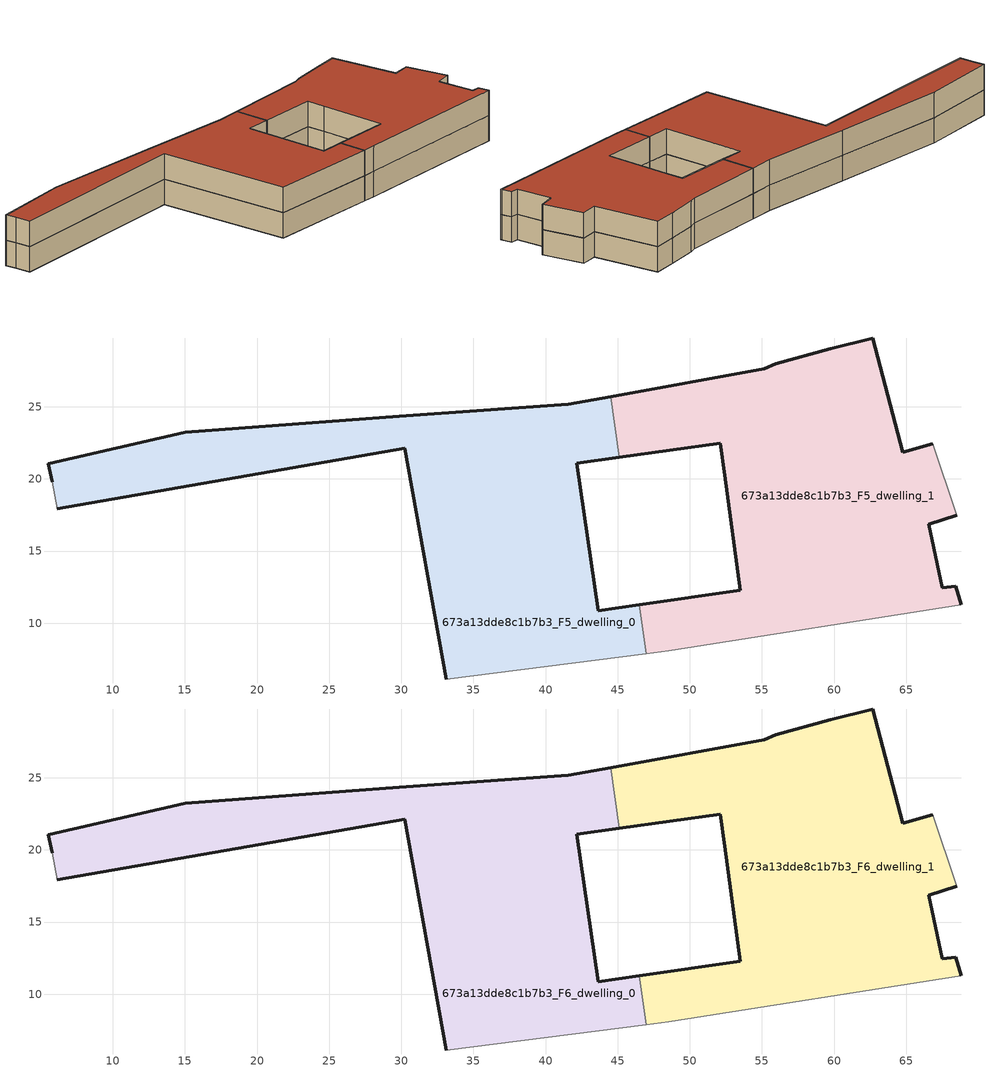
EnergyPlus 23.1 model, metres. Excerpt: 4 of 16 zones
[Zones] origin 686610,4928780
673a13dde8c1b7b3_F5_dwelling_0
 floor to 673a13dde8c1b7b3_F4_dwelling_0 (EU_floor_Construction): 46.97,7.88 46.51,11.27 43.64,10.86 42.17,21.1 45.1,21.5 44.53,25.7 41.58,25.17 29.84,24.35 15.02,23.23 5.53,21.06 5.81,19.82 6.15,17.94 30.24,22.12 33.11,6.13 z15
 wall outside (EU_wall_Construction): 45.1,21.5 42.17,21.1 43.64,10.86 46.51,11.27 / 33.11,6.13 30.24,22.12 6.15,17.94 / 5.81,19.82 5.53,21.06 15.02,23.23 29.84,24.35 41.58,25.17 44.53,25.7 z15:18
 wall to 673a13dde8c1b7b3_F5_dwelling_1 (EU_wall_Construction): 44.53,25.7 45.1,21.5 / 46.51,11.27 46.97,7.88 z15:18
 wall adiabatic (EU_wall_Construction): 46.97,7.88 33.11,6.13 / 6.15,17.94 5.81,19.82 z15:18
673a13dde8c1b7b3_F5_dwelling_1
 floor to 673a13dde8c1b7b3_F4_dwelling_1 (EU_floor_Construction): 68.8,11.26 68.44,12.57 67.48,12.45 66.55,16.85 68.49,17.5 66.83,22.43 64.76,21.84 62.67,29.77 59.74,29.04 55.96,27.98 55.15,27.62 44.53,25.7 45.1,21.5 52.11,22.46 52.43,20.26 53.49,12.28 46.51,11.27 46.97,7.88 48.54,8.08 z15
 wall outside (EU_wall_Construction): 68.49,17.5 66.55,16.85 67.48,12.45 68.44,12.57 68.8,11.26 / 46.51,11.27 53.49,12.28 52.43,20.26 52.11,22.46 45.1,21.5 / 44.53,25.7 55.15,27.62 55.96,27.98 59.74,29.04 62.67,29.77 64.76,21.84 66.83,22.43 z15:18
 wall adiabatic (EU_wall_Construction): 66.83,22.43 68.49,17.5 / 68.8,11.26 48.54,8.08 46.97,7.88 z15:18
673a13dde8c1b7b3_F6_dwelling_0
 floor to 673a13dde8c1b7b3_F5_dwelling_0 (EU_floor_Construction): 46.97,7.88 46.51,11.27 43.64,10.86 42.17,21.1 45.1,21.5 44.53,25.7 41.58,25.17 29.84,24.35 15.02,23.23 5.53,21.06 5.81,19.82 6.15,17.94 30.24,22.12 33.11,6.13 z18
 wall outside (EU_wall_Construction): 45.1,21.5 42.17,21.1 43.64,10.86 46.51,11.27 / 33.11,6.13 30.24,22.12 6.15,17.94 / 5.81,19.82 5.53,21.06 15.02,23.23 29.84,24.35 41.58,25.17 44.53,25.7 z18:21
 wall to 673a13dde8c1b7b3_F6_dwelling_1 (EU_wall_Construction): 44.53,25.7 45.1,21.5 / 46.51,11.27 46.97,7.88 z18:21
 wall adiabatic (EU_wall_Construction): 46.97,7.88 33.11,6.13 / 6.15,17.94 5.81,19.82 z18:21
 roof outside (EU_roof_Construction): 44.53,25.7 45.1,21.5 42.17,21.1 43.64,10.86 46.51,11.27 46.97,7.88 33.11,6.13 30.24,22.12 6.15,17.94 5.81,19.82 5.53,21.06 15.02,23.23 29.84,24.35 41.58,25.17 z21
673a13dde8c1b7b3_F6_dwelling_1
 floor to 673a13dde8c1b7b3_F5_dwelling_1 (EU_floor_Construction): 68.8,11.26 68.44,12.57 67.48,12.45 66.55,16.85 68.49,17.5 66.83,22.43 64.76,21.84 62.67,29.77 59.74,29.04 55.96,27.98 55.15,27.62 44.53,25.7 45.1,21.5 52.11,22.46 52.43,20.26 53.49,12.28 46.51,11.27 46.97,7.88 48.54,8.08 z18
 wall outside (EU_wall_Construction): 68.49,17.5 66.55,16.85 67.48,12.45 68.44,12.57 68.8,11.26 / 46.51,11.27 53.49,12.28 52.43,20.26 52.11,22.46 45.1,21.5 / 44.53,25.7 55.15,27.62 55.96,27.98 59.74,29.04 62.67,29.77 64.76,21.84 66.83,22.43 z18:21
 wall adiabatic (EU_wall_Construction): 66.83,22.43 68.49,17.5 / 68.8,11.26 48.54,8.08 46.97,7.88 z18:21
 roof outside (EU_roof_Construction): 62.67,29.77 64.76,21.84 66.83,22.43 68.49,17.5 66.55,16.85 67.48,12.45 68.44,12.57 68.8,11.26 48.54,8.08 46.97,7.88 46.51,11.27 53.49,12.28 52.43,20.26 52.11,22.46 45.1,21.5 44.53,25.7 55.15,27.62 55.96,27.98 59.74,29.04 z21
[Building]
EU S2 Campaign: North Axis=0; Terrain=City; Solar Distribution=FullExterior
[Site:Location]
Bologna: Latitude=44.5; Longitude=11.25; Time Zone=1; Elevation=37
[SizingPeriod:WeatherFileDays]
AnnualSizingPeriod: Begin Month=1; Begin Day of Month=1; End Month=12; End Day of Month=31; Day of Week for Start Day=Monday; Use Weather File Daylight Saving Period=No; Use Weather File Rain and Snow Indicators=No
[MATERIAL]
EU_InternalMass_Material: Roughness=MediumRough; Thickness=0.1; Conductivity=1; Density=1800; Specific Heat=900; Thermal Absorptance=0.9; Solar Absorptance=0.7; Visible Absorptance=0.7
[MATERIAL:NOMASS] Roughness=MediumRough; Thermal Absorptance=0.9; Solar Absorptance=0.7; Visible Absorptance=0.7
Name | Thermal Resistance
EU_wall_NoMass | 0.905828
EU_roof_NoMass | 0.37593
EU_floor_NoMass | 0.67114
[CONSTRUCTION]
EU_wall_Construction: EU_wall_NoMass
EU_roof_Construction: EU_roof_NoMass
EU_floor_Construction: EU_floor_NoMass
EU_InternalMass_Construction: EU_InternalMass_Material
[ZONE] Type=1; Multiplier=1; Ceiling Height=autocalculate; Floor Area=autocalculate; Part of Total Floor Area=Yes
Name | Volume
673a13dde8c1b7b3_F5_dwelling_0; 673a13dde8c1b7b3_F6_dwelling_0 | 920.467
673a13dde8c1b7b3_F5_dwelling_1; 673a13dde8c1b7b3_F6_dwelling_1 | 920.462
[INTERNALMASS] Construction=EU_InternalMass_Construction
Name | Zone or ZoneList | Surface Area
673a13dde8c1b7b3_F5_dwelling_0_EU_InternalMass | 673a13dde8c1b7b3_F5_dwelling_0 | 306.822
673a13dde8c1b7b3_F5_dwelling_1_EU_InternalMass | 673a13dde8c1b7b3_F5_dwelling_1 | 306.82
673a13dde8c1b7b3_F6_dwelling_0_EU_InternalMass | 673a13dde8c1b7b3_F6_dwelling_0 | 306.822
673a13dde8c1b7b3_F6_dwelling_1_EU_InternalMass | 673a13dde8c1b7b3_F6_dwelling_1 | 306.82
[OTHEREQUIPMENT] Fuel Type=Electricity; Design Level Calculation Method=Watts/Area; Power per Zone Floor Area=1; Fraction Latent=0; Fraction Radiant=0; Fraction Lost=0; Carbon Dioxide Generation Rate=0; EndUse Subcategory=EU_Step8_InternalGains
Name | Zone or ZoneList or Space or SpaceList | Schedule
EU_Step8_InternalGain_673a13dde8c1b7b3_F5_dwelling_0_f000 | 673a13dde8c1b7b3_F5_dwelling_0 | EU_Step8_GainSchedule_673a13dde8c1b7b3_F5_dwelling_0_f000
EU_Step8_InternalGain_673a13dde8c1b7b3_F5_dwelling_1_f000 | 673a13dde8c1b7b3_F5_dwelling_1 | EU_Step8_GainSchedule_673a13dde8c1b7b3_F5_dwelling_1_f000
EU_Step8_InternalGain_673a13dde8c1b7b3_F6_dwelling_0_f000 | 673a13dde8c1b7b3_F6_dwelling_0 | EU_Step8_GainSchedule_673a13dde8c1b7b3_F6_dwelling_0_f000
EU_Step8_InternalGain_673a13dde8c1b7b3_F6_dwelling_1_f000 | 673a13dde8c1b7b3_F6_dwelling_1 | EU_Step8_GainSchedule_673a13dde8c1b7b3_F6_dwelling_1_f000
[ZONEVENTILATION:DESIGNFLOWRATE] Schedule=EU_AlwaysOn; Design Flow Rate Calculation Method=AirChanges/Hour; Air Changes per Hour=0.73129; Ventilation Type=Natural; Fan Pressure Rise=0; Fan Total Efficiency=1; Constant Term Coefficient=1; Temperature Term Coefficient=0; Velocity Term Coefficient=0; Velocity Squared Term Coefficient=0; Minimum Indoor Temperature=-100; Maximum Indoor Temperature=100; Delta Temperature=-100; Minimum Outdoor Temperature=-100; Maximum Outdoor Temperature=100; Maximum Wind Speed=40
Name | Zone or ZoneList or Space or SpaceList
EU_ConstantAir_673a13dde8c1b7b3_F5_dwelling_0 | 673a13dde8c1b7b3_F5_dwelling_0
EU_ConstantAir_673a13dde8c1b7b3_F5_dwelling_1 | 673a13dde8c1b7b3_F5_dwelling_1
EU_ConstantAir_673a13dde8c1b7b3_F6_dwelling_0 | 673a13dde8c1b7b3_F6_dwelling_0
EU_ConstantAir_673a13dde8c1b7b3_F6_dwelling_1 | 673a13dde8c1b7b3_F6_dwelling_1
[HVACTEMPLATE:ZONE:IDEALLOADSAIRSYSTEM] System Availability Schedule=EU_AlwaysOn; Maximum Heating Supply Air Temperature=50; Minimum Cooling Supply Air Temperature=13; Maximum Heating Supply Air Humidity Ratio=0.0156; Minimum Cooling Supply Air Humidity Ratio=0.0077; Heating Limit=NoLimit; Cooling Limit=NoLimit; Heating Availability Schedule=EU_AlwaysOn; Cooling Availability Schedule=EU_CoolingOff; Dehumidification Control Type=ConstantSensibleHeatRatio; Cooling Sensible Heat Ratio=0.7; Dehumidification Setpoint=60; Humidification Control Type=None; Humidification Setpoint=30; Outdoor Air Method=None; Outdoor Air Flow Rate per Person=0.00944; Outdoor Air Flow Rate per Zone Floor Area=0; Outdoor Air Flow Rate per Zone=0; Demand Controlled Ventilation Type=None; Outdoor Air Economizer Type=NoEconomizer; Heat Recovery Type=None; Sensible Heat Recovery Effectiveness=0.7; Latent Heat Recovery Effectiveness=0.65
Name | Template Thermostat
673a13dde8c1b7b3_F5_dwelling_0 | EU_HeatOnly_673a13dde8c1b7b3_F5_dwelling_0
673a13dde8c1b7b3_F5_dwelling_1 | EU_HeatOnly_673a13dde8c1b7b3_F5_dwelling_1
673a13dde8c1b7b3_F6_dwelling_0 | EU_HeatOnly_673a13dde8c1b7b3_F6_dwelling_0
673a13dde8c1b7b3_F6_dwelling_1 | EU_HeatOnly_673a13dde8c1b7b3_F6_dwelling_1
[SIZING:ZONE] Zone Cooling Design Supply Air Temperature Input Method=SupplyAirTemperature; Zone Cooling Design Supply Air Temperature=13; Zone Heating Design Supply Air Temperature Input Method=SupplyAirTemperature; Zone Heating Design Supply Air Temperature=50; Zone Cooling Design Supply Air Humidity Ratio=0.008; Zone Heating Design Supply Air Humidity Ratio=0.008; Cooling Design Air Flow Method=DesignDay; Cooling Design Air Flow Rate=0; Cooling Minimum Air Flow per Zone Floor Area=0.000762; Cooling Minimum Air Flow=0; Cooling Minimum Air Flow Fraction=0.2; Heating Design Air Flow Method=DesignDay; Heating Design Air Flow Rate=0; Heating Maximum Air Flow per Zone Floor Area=0.002032; Heating Maximum Air Flow=0.141576; Heating Maximum Air Flow Fraction=0.3; Account for Dedicated Outdoor Air System=No; Dedicated Outdoor Air System Control Strategy=NeutralSupplyAir; Dedicated Outdoor Air Low Setpoint Temperature for Design=autosize; Dedicated Outdoor Air High Setpoint Temperature for Design=autosize; Zone Load Sizing Method=Sensible Load Only No Latent Load; Zone Latent Cooling Design Supply Air Humidity Ratio Input Method=HumidityRatioDifference; Zone Cooling Design Supply Air Humidity Ratio Difference=0.005; Zone Latent Heating Design Supply Air Humidity Ratio Input Method=HumidityRatioDifference; Zone Humidification Design Supply Air Humidity Ratio Difference=0.005
673a13dde8c1b7b3_F5_dwelling_0; 673a13dde8c1b7b3_F5_dwelling_1; 673a13dde8c1b7b3_F6_dwelling_0; 673a13dde8c1b7b3_F6_dwelling_1
[SCHEDULE:CONSTANT]
Name | Hourly Value
EU_AlwaysOn | 1
EU_CoolingOff | 0
[SCHEDULE:FILE] Column Number=1; Rows to Skip at Top=0; Number of Hours of Data=8760; Column Separator=Comma; Interpolate to Timestep=No; Minutes per Item=60; Adjust Schedule for Daylight Savings=Yes
Name | File
EU_Step8_GainSchedule_673a13dde8c1b7b3_F5_dwelling_0_f000 | ../../schedules/673a13dde8c1b7b3/673a13dde8c1b7b3_F5_dwelling_0_f000_gain.csv
EU_Step8_GainSchedule_673a13dde8c1b7b3_F5_dwelling_1_f000 | ../../schedules/673a13dde8c1b7b3/673a13dde8c1b7b3_F5_dwelling_1_f000_gain.csv
EU_Step8_GainSchedule_673a13dde8c1b7b3_F6_dwelling_0_f000 | ../../schedules/673a13dde8c1b7b3/673a13dde8c1b7b3_F6_dwelling_0_f000_gain.csv
EU_Step8_GainSchedule_673a13dde8c1b7b3_F6_dwelling_1_f000 | ../../schedules/673a13dde8c1b7b3/673a13dde8c1b7b3_F6_dwelling_1_f000_gain.csv
